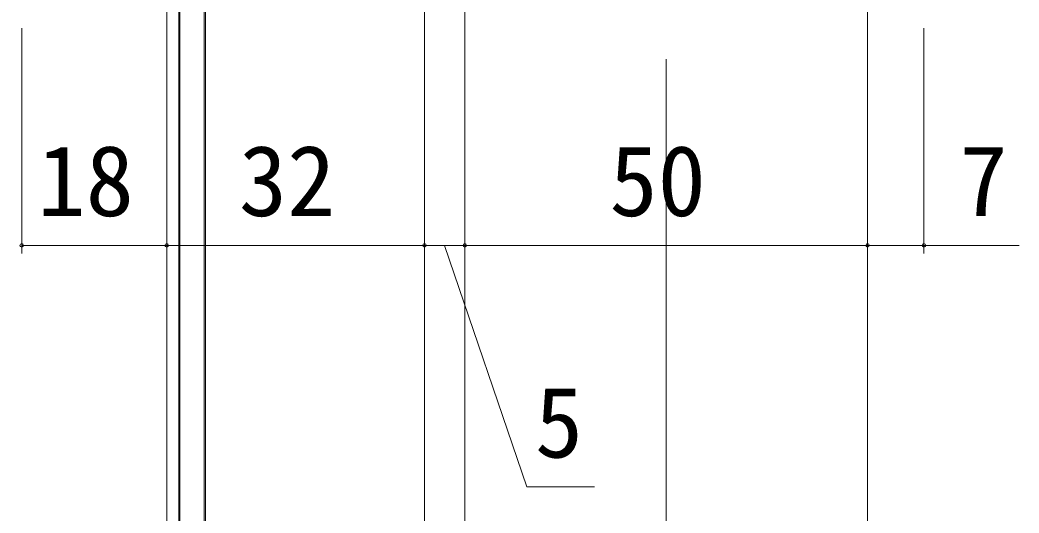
# Model space of a CAD drawing. Units: millimetres, scale not verified. Extents: x -990 to 990, y -1600 to 1603.
# Drawn here: x -801.2 to -677.2, y 837.3 to 898.5 of the extents above; entities that cross this region are included whole.
import ezdxf
from ezdxf.enums import TextEntityAlignment as Align

# ---------------------------------------------------------------- set-up
doc = ezdxf.new("R2010")
doc.units = ezdxf.units.MM
doc.header["$LTSCALE"] = 8
doc.linetypes.add('CHAIN2', pattern=[12, 9, -1, 1, -1])
doc.linetypes.add('DASHED3', pattern=[4, 3, -1])
for name, color, linetype, lineweight in [('0-2_YKK_ZWAK', 2, 'Continuous', 9), ('0-3_YKK_11', 4, 'DASHED3', 9), ('0-4_YKK_12', 3, 'Continuous', 9), ('0-6_YKK_D', 6, 'Continuous', 9)]:
    doc.layers.add(name, color=color, linetype=linetype, lineweight=lineweight)
doc.styles.add('ＭＳ ゴシック', font='')
doc.styles.get('ＭＳ ゴシック').set_extended_font_data('MS Gothic')

msp = doc.modelspace()

# ---------------------------------------------------------------- linework, layer by layer
at = {"layer": '0-2_YKK_ZWAK'}
for p, q in [((-696.001, 977.145), (-696.001, 561.645)), ((-783.001, 964.145), (-783.001, 569.145)), ((-778.201, 950.145), (-778.201, 583.145)), ((-781.501, 949.845), (-781.501, 583.945)), ((-746.001, 942.645), (-746.001, 590.645)), ((-751.001, 939.777), (-751.001, 590.645))]:
    msp.add_line(p, q, dxfattribs=at)
at = {"layer": '0-3_YKK_11', "linetype": 'Continuous'}
msp.add_lwpolyline([(-781.351, 583.145), (-778.351, 583.145), (-778.351, 947.145), (-781.351, 947.145)], close=True, dxfattribs=at)
at = {"layer": '0-4_YKK_12', "linetype": 'CHAIN2'}
msp.add_line((-721.001, 437.645), (-721.001, 1032.274), dxfattribs=at)
at = {"layer": '0-6_YKK_D'}
for p, q in [((-801.001, 897.522), (-801.001, 869.524)), ((-783.001, 897.522), (-783.001, 869.524)), ((-783.001, 897.522), (-783.001, 869.524)), ((-751.001, 897.522), (-751.001, 869.524)), ((-751.001, 897.522), (-751.001, 869.524)), ((-746.001, 897.522), (-746.001, 869.524)), ((-746.001, 897.522), (-746.001, 869.524)), ((-696.001, 897.522), (-696.001, 869.524)), ((-696.001, 897.522), (-696.001, 869.524)), ((-689.001, 897.522), (-689.001, 869.524)), ((-783.001, 870.524), (-801.001, 870.524)), ((-751.001, 870.524), (-783.001, 870.524)), ((-751.001, 870.524), (-746.001, 870.524)), ((-696.001, 870.524), (-746.001, 870.524))]:
    msp.add_line(p, q, dxfattribs=at)
for points in [[(-748.501, 870.524), (-738.292, 840.524), (-729.892, 840.524)], [(-696.001, 870.524), (-689.001, 870.524), (-677.201, 870.524)]]:
    msp.add_lwpolyline(points, dxfattribs=at)
for centre, start, end in [((-801.001, 870.524), 0, 180), ((-783.001, 870.524), 0, 180), ((-783.001, 870.524), 0, 180), ((-751.001, 870.524), 0, 180), ((-751.001, 870.524), 0, 180), ((-746.001, 870.524), 0, 180), ((-746.001, 870.524), 0, 180), ((-696.001, 870.524), 0, 180), ((-696.001, 870.524), 0, 180), ((-689.001, 870.524), 0, 180), ((-801.001, 870.524), 180, 0), ((-783.001, 870.524), 180, 0), ((-783.001, 870.524), 180, 0), ((-751.001, 870.524), 180, 0), ((-751.001, 870.524), 180, 0), ((-746.001, 870.524), 180, 0), ((-746.001, 870.524), 180, 0), ((-696.001, 870.524), 180, 0), ((-696.001, 870.524), 180, 0), ((-689.001, 870.524), 180, 0)]:
    msp.add_arc(centre, 0.212, start, end, dxfattribs=at)

# ---------------------------------------------------------------- texts
at = {"layer": '0-6_YKK_D', "style": 'ＭＳ ゴシック'}
for s, p in [('18', (-799.041, 871.524)), ('32', (-774.041, 871.524)), ('50', (-728.041, 871.524)), ('7', (-684.601, 871.524)), ('5', (-737.292, 841.524))]:
    msp.add_text(s, height=8.798, dxfattribs=at).set_placement(p, align=Align.BOTTOM_LEFT)

doc.saveas('drawing.dxf')
